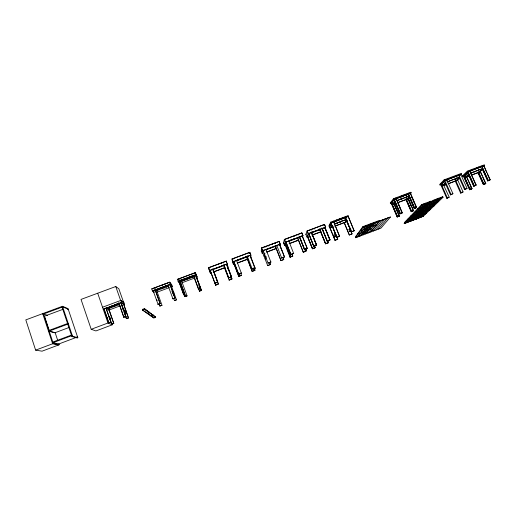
<?xml version="1.0" encoding="UTF-8"?>
<svg xmlns="http://www.w3.org/2000/svg" width="516" height="516" viewBox="0 0 516 516"><rect width="100%" height="100%" fill="white"/><g stroke="black" fill="none" stroke-linecap="round" stroke-linejoin="round"><path stroke-width="0.77" d="M249.176 253.221L249.183 252.666L249.409 253.259M232.065 258.929L233.142 261.818L250.853 255.207L249.783 252.324L232.065 258.929L232.445 261.818M250.802 257.948L250.853 255.085L249.783 252.324M254.407 268.372L254.93 270.39L252.176 271.429L246.635 256.955L248.015 256.439M250.26 255.459L255.065 268.017L252.253 269.075L255.072 267.914L255.039 268.507L254.44 268.733L254.465 268.243M253.537 267.875L254.349 270.513L253.517 268.359M261.257 251.06L261.56 247.932L279.143 241.372L280.227 244.12L279.865 245.726M261.56 247.932L262.638 250.686L262.309 253.756L261.27 250.944M263.225 250.583L262.908 253.421L262.322 253.64M266.03 257.013L265.772 258.884L265.185 259.103L265.514 256.62L266.121 256.394M270.436 264.476L267.662 265.611L270.436 264.476L269.591 262.328M268.062 263.141L270.887 261.98L268.062 263.141L262.947 249.879M275.376 246.338L277.453 245.448M279.117 241.501L261.548 248.054L262.625 250.808L280.201 244.249L279.143 241.372M284.368 239.424L283.548 242.739L284.606 245.423L285.458 242.165L284.368 239.424L301.847 232.903L302.944 235.638L302.434 237.025M282.923 257.323L283.736 259.574L280.994 260.606L275.402 246.216M284.503 256.871L281.671 258.032L284.503 256.871L279.614 244.494M286.019 242.075L285.225 245.081L284.639 245.3L283.574 242.617L284.161 242.397M290.069 257.097L292.804 256.071L290.031 257.213L290.244 256.575L285.135 243.694M291.495 254.349L290.714 255.117L290.934 254.459L286.032 242.101M285.722 243.475L290.83 256.349L290.656 256.878L289.805 254.743M297.609 238.037L299.686 237.147M285.993 242.23L290.895 254.575L293.727 253.408L290.934 254.459M301.796 233.039L284.335 239.553L285.419 242.294L302.898 235.773L301.847 232.903M305.833 234.419L307.168 230.916L324.551 224.434L325.661 227.156L324.938 228.62M307.168 230.916L308.271 233.651L306.91 237.089L305.885 234.29L306.465 234.07M307.542 236.741L308.813 233.561L313.663 246.132L308.426 233.135M305.73 249.118L306.298 250.544L306.014 251.208L303.285 252.234L297.648 237.908M302.266 236.154L307.201 248.454L304.421 249.499L299.248 236.328M304.859 248.622L305.717 250.763L305.478 251.311L299.783 237.108M306.607 248.68L306.362 249.247L307.259 248.331L302.021 235.296M319.868 228.62L319.256 229.949L316.553 230.962L316.321 230.388M319.836 229.736L325.583 243.862L319.604 229.162M307.594 236.876L312.399 248.809L315.237 247.551L314.334 245.313M307.71 230.833L324.551 224.434M312.399 248.809L315.237 247.551M313.663 246.132L316.56 244.842L311.296 231.832M330.795 222.106L328.924 225.795L329.156 226.369L331.033 222.693L333.788 221.661L333.549 221.08L330.795 222.106L331.033 222.693M331.156 223.383L329.872 225.873L330.653 227.775L333.42 226.737M339.534 236.322L333.71 221.809L339.534 236.322L336.78 237.354L330.885 222.976M330.653 227.775L331.943 225.311M331.233 227.556L332.207 225.711M321.823 228.137L327.105 241.088L330.008 239.792L325.009 227.543M325.583 243.862L328.428 242.597L327.518 240.366M327.105 241.088L330.008 239.792M340.367 222.177L341.237 220.867M336.161 235.348L334.555 237.302L333.775 235.393L335.116 233.045M345.475 217.417L351.325 231.897L354.17 230.729L348.216 216.398L345.475 217.417L351.325 231.897M334.555 237.302L336.251 234.406M346.868 217.133L332.065 222.538M348.216 216.398L354.073 230.865M329.227 226.227L334.994 240.327L337.774 239.185L336.251 235.477M336.78 237.354L339.618 236.186M346.991 220.19L345.843 222.099L345.146 220.061L345.926 221.957L334.961 226.053M347.191 220.609L346.417 221.88L334.884 226.195M334.994 240.327L337.774 239.185M351.157 230.175L349.777 231.594L348.99 229.691L350.177 227.866M349.777 231.594L350.97 229.794M344.056 222.402L349.255 234.974L352.035 233.832L350.809 230.871M349.255 234.974L352.035 233.832M361.245 234.883L363.083 234.193L370.533 224.428L370.288 223.847L362.851 226.64L355.389 236.934L355.614 237.476L360.742 235.548M390.451 217.01L363.116 227.272L355.453 237.773L380.976 228.117L390.451 217.01L363.096 227.221M365.838 226.195L358.014 236.805L365.857 226.24L365.592 225.608M368.579 225.163L360.574 235.844L368.598 225.215L368.334 224.583M370.127 224.795L371.075 223.557L373.029 222.822L373.274 223.402M363.135 234.883L371.339 224.183L371.075 223.557M379.518 221.061L370.778 231.955L379.537 221.106L379.273 220.48L373.81 222.531L366.315 232.374L364.47 233.064M374.055 223.112L365.689 233.916L374.074 223.157L373.81 222.531M410.252 193.874L411.168 192.797L410.917 192.223L393.54 198.705L390.27 202.891L390.509 203.452L391.773 202.982M390.509 203.452L393.792 199.279L411.168 192.797M391.199 203.085L392.147 202.401L392.947 204.278L394.276 203.781L399.436 215.836L399.042 216.275L397.146 216.984L391.199 203.085L393.095 202.382M393.856 199.718L396.172 198.505L402.261 212.682L401.848 213.14L399.919 213.869L393.856 199.718L394.43 199.505M394.559 199.337L392.018 202.556L392.824 204.433L395.546 203.414M368.243 232.955L376.809 222.132L376.545 221.506M392.463 202.504L391.45 202.769L397.404 216.694L399.307 215.978L394.147 203.936M395.398 198.912L394.108 199.389L400.184 213.566L402.125 212.837L396.172 198.505M396.694 199.041L397.655 197.834L397.41 197.26M392.824 204.433L394.953 201.775M393.263 204.375L395.101 202.091M400.539 197.602L401.525 196.396L401.274 195.822M400.461 199.318L401.454 198.105M402.454 196.886L403.454 195.674L403.209 195.1M406.292 195.454L407.311 194.235L407.066 193.661M387.729 218.036L378.447 229.117M409.201 195.97L408.917 196.306L414.2 208.509L416.128 207.787L416.573 207.316L410.446 193.184L408.375 194.068L414.496 208.193L416.425 207.471L410.304 193.352L395.998 198.686M405.621 197.815L407.15 196.151M410.014 193.687L410.446 193.184M406.131 199.569L407.73 198.75M409.362 196.396L407.027 199.124L406.221 197.254M409.465 196.725L407.595 198.912L397.694 202.614M397.146 216.984L399.436 215.836M399.919 213.869L402.261 212.682M405.821 199.318L411.175 211.721L413.497 210.554L408.124 198.131M414.2 208.509L416.573 207.316M413.497 210.554L411.175 211.721M460.472 175.053L461.536 174.008L461.278 173.44L444.134 179.839L439.748 184.418L439.993 184.973L442.18 184.16M439.993 184.973L444.786 180.368L446.695 179.658L452.919 193.674L450.468 194.893L444.27 180.91M412.852 220.293L431.524 201.659L431.253 201.034L421.617 204.652L404.357 222.57L404.576 223.086L409.794 221.125M441.612 184.038L444.328 181.226M442.006 184.006L444.611 181.31M437.923 199.15L438.942 198.15L439.213 198.77L419.779 217.688L404.183 223.563L421.888 205.271L421.617 204.652M446.695 179.658L447.178 181.903M410.201 218.797L411.891 217.875M413.529 215.391L415.257 214.443M416.993 211.844L418.766 210.863M420.605 208.148L422.43 207.135M424.378 204.33L425.474 203.201L425.745 203.826L407.653 222.254M445.676 182.58L442.431 185.895L445.734 182.89M440.722 184.593L446.798 198.344L449.191 197.151L443.747 185.405L445.985 184.567M412.51 217.926L413.671 217.204M415.883 214.508L417.076 213.759M419.392 210.941L420.624 210.167M423.055 207.226L424.32 206.426M427.654 203.052L409.388 221.603L427.674 203.104L427.403 202.478M429.576 202.33L411.123 220.945L429.602 202.382L429.325 201.756M431.479 202.001L433.176 200.318L442.78 196.712L443.031 197.286L423.307 216.249L404.163 223.518M458.692 175.298L460.775 174.402L467.045 188.379L464.568 189.604L459.163 177.543L459.537 177.181L458.692 175.298L445.579 180.303L460.401 174.776M414.587 219.642L433.446 200.937L433.176 200.318M455.447 178.981L456.666 177.775M459.833 174.989L460.775 174.402M457.195 180.271L448.056 183.902M456.273 180.832L459.375 177.794M459.395 178.123L457.015 180.445L448.23 183.728M463.942 176.033L462.704 176.498L462.452 175.943L467.348 171.177L484.389 164.823L484.647 165.384L483.473 166.468M462.704 176.498L467.599 171.744L484.647 165.384M464 175.569L463.445 176.111L469.586 189.785L472.024 188.579L466.696 176.724L465.387 177.207L464.561 175.363L464 175.569L470.16 189.282L469.586 189.785M467.399 172.28L469.87 171.009L476.165 184.954L475.565 185.483L473.669 186.192L467.399 172.28L467.967 172.067M464.374 175.543L468.16 171.88M428.286 210.715L429.925 209.128L430.157 209.664M441.69 197.77L442.78 196.712M464.748 175.511L468.728 171.667L467.593 172.092L473.869 186.018L475.765 185.302M468.915 171.596L464.748 175.621L465.303 175.414M469.302 171.222L469.244 170.474M465.387 177.207L468.812 173.937M472.701 170.183L473.288 169.622L473.037 169.061M465.761 177.175L468.805 174.273M466.696 176.724L469.476 175.788M470.695 173.183L470.328 173.26L482.421 168.745L487.884 180.755L489.774 180.045M474.785 169.293L475.184 168.913L474.933 168.351M475.694 168.719L476.823 167.642L477.081 168.21L476.481 168.777M478.364 168.074L478.971 167.5L478.719 166.939M446.798 198.344L449.191 197.151M450.468 194.893L452.919 193.674M480.254 167.365L480.86 166.797L480.609 166.236M481.338 166.61L482.499 165.526L482.757 166.088L482.137 166.662M470.528 173.073L482.628 168.558L482.221 168.932L487.672 180.935L489.561 180.226L490.2 179.684L483.873 165.791L481.776 166.687L488.097 180.574L489.987 179.865M478.119 170.409L479.454 169.267M483.873 165.791L486.659 172.557M482.499 169.396L479.893 171.789L478.197 172.641L483.55 184.444L485.408 183.748M479.338 171.996L482.976 168.655L482.221 168.932M455.17 180.884L460.64 193.139L463.065 191.939L457.576 179.658M464.568 189.604L467.045 188.379M463.065 191.939L460.64 193.139M473.669 186.192L476.165 184.954M477.822 172.421L483.344 184.618L485.814 183.399L480.267 171.177M487.672 180.935L490.2 179.684M485.814 183.399L483.344 184.618M120.344 300.718L120.847 300.409L123.827 302.37L124.524 304.356L123.808 304.511L121.054 302.75L103.239 309.278L104.6 309.981M121.054 302.75L121.557 302.44L124.524 304.356M169.99 284.484L171.673 286.625L172.344 286.49L170.532 284.161L152.439 290.914L169.99 284.484L170.532 284.161L169.796 282.155L151.717 288.895L152.439 290.914L154.116 292.546M179.852 282.878L178.73 281.22L178.052 281.355L196.028 274.647L195.467 274.976L196.596 277.311L197.196 277.092L195.287 272.648L194.887 273.312M366.663 230.201L368.547 229.497M368.747 229.923L371.372 228.936M363.367 232.065L365.244 231.362M420.134 210.663L414.587 212.747L414.348 212.199M425.571 208.683L431.099 206.606M363.238 232.239L357.994 234.212L357.762 233.651M425.474 208.78L430.995 206.703M419.747 211.057L423.43 209.67M434.253 205.723L430.583 207.103L430.344 206.555M412.149 215.282L410.936 215.733L411.168 216.275L416.606 214.23M366.263 233.116L368.83 232.148M418.134 213.837L419.94 213.153M421.746 212.476L427.254 210.347M416.044 214.798L417.85 214.121M426.564 211.018L430.254 209.573L430.022 209.032M413.219 217.655L407.892 219.661L407.666 219.132M414.812 217.172L416.586 216.507M418.263 215.933L423.572 213.934M418.173 216.023L423.475 214.024M412.503 218.378L414.271 217.713M412.142 219.855L413.89 219.197M409.885 221.035L411.62 220.384M414.922 219.248L418.392 217.939M418.302 218.029L414.832 219.332L414.606 218.816M423.404 216.159L419.94 217.462L419.714 216.946M155.651 317.14L144.706 309.219L142.635 309.993L153.8 317.837L155.651 317.14L153.865 318.024L142.706 310.2L142.416 309.381L144.493 308.607L155.374 316.934M265.043 253.633L264.437 253.853L264.127 256.394L264.721 256.175M280.214 247.957L280.814 247.732M69.002 327.505L54.851 332.801L49.607 331.401M122.898 309.768L123.517 309.529L126.001 311.019L125.388 311.245M171.86 291.443L172.473 291.211L173.969 293.049L173.37 293.275M281.304 250.712L281.904 250.486M107.167 317.959L107.792 317.727M172.589 293.456L173.208 293.23L174.692 295.023L174.085 295.249L173.092 294.055M109.972 319.281L110.592 319.049L109.895 317.05L108.489 316.366M333.775 235.393L334.355 235.18M348.99 229.691L349.564 229.478M71.621 335.71L71.898 336.535L77.207 337.974L77.819 337.741L68.028 308.613L62.475 306.285L25.8 319.888L35.63 350.145L53.277 343.521L59.159 344.752L58.889 343.946L53.006 342.688L53.277 343.521M71.898 336.535L72.537 336.297L77.819 337.741M121.241 300.88L123.627 302.447L118.841 288.799L115.752 286.522L81.031 299.403L91.203 329.292L107.973 323.003L112.178 324.835L111.391 322.552M421.869 205.226L443.031 197.286M108.734 322.822L110.946 322.094L108.734 322.822L104.032 309.2M123.75 317.185L125.949 316.469L123.75 317.185L118.745 302.853M160.16 303.627L158.012 304.33L160.16 303.627L155.052 289.424M174.969 298.074L172.847 298.764L174.969 298.074L169.822 283.916M183.67 294.7L184.483 294.746L183.67 294.7L178.762 281.304M227.111 266.121L226.763 264.198L231.542 276.84L228.711 277.905L231.529 276.744L231.613 277.298L231.013 277.524L230.936 277.073M304.472 249.376L307.259 248.331M313.78 245.88L316.56 244.842M351.422 231.761L354.17 230.729M142.706 310.2L144.783 309.419L155.716 317.321M199.879 288.728L200.64 288.786L200.447 288.405L198.408 289.173L200.492 288.496M215.527 282.852L215.662 283.284L215.056 283.51L214.882 282.994L217.733 281.923L214.914 283.084L210.167 270.423L210.98 272.829L210.38 273.054M239.147 273.99L239.185 274.46L238.579 274.686L238.527 274.119L241.359 273.061L238.54 274.222L233.754 261.618L234.058 264.205L233.464 264.424M227.679 267.636L231.807 278.511L231.207 278.737L231.284 279.175L230.381 276.563M238.734 276.376L241.507 275.338L238.74 276.473L238.689 275.925L239.289 275.705L234.316 262.676M254.369 270.042L254.969 269.816M290.244 256.575L290.83 256.349M305.717 250.763L306.298 250.544M179.516 281.749L193.694 276.453L179.458 281.659L184.818 296.287L185.612 296.326L180.265 281.742L180.058 281.433L185.418 296.061M198.802 285.225L200.692 290.327L201.298 290.102L201.479 290.469L199.434 291.134L201.44 290.385M368.946 227.227L370.862 226.511M470.16 189.282L472.024 188.579M325.719 243.617L328.428 242.597M58.579 344.062L76.497 337.335M105.986 307.736L111.643 324.1L113.81 323.39L108.476 307.988L107.238 307.31M126.343 318.578L128.49 317.875L126.343 318.578L124.014 311.928M185.005 296.552L187.069 295.881L185.063 296.629L184.818 296.287M215.572 285.071L218.365 284.026L212.921 269.546L218.391 284.116L215.604 285.161L210.367 271.01M231.877 278.95L229.117 280.091L231.89 279.046L231.807 278.511M252.176 271.326L254.936 270.294M281.026 260.496L283.768 259.464M303.337 252.118L306.065 251.092M371.346 226.589L376.693 224.583M399.178 216.127L397.275 216.843L391.328 202.93L393.218 202.22M413.206 210.857L411.317 211.566L405.957 199.163M111.643 324.1L113.81 323.39M161.985 305.298L159.883 305.988L161.985 305.298L156.496 290.057L155.49 289.025M176.485 299.854L174.408 300.531L176.485 299.854L171.37 285.89M365.85 228.781L360.49 230.794L360.252 230.226M365.915 228.691L367.831 227.975M423.81 206.942L418.147 209.07L417.902 208.503M429.364 204.923L435.111 202.698M423.61 207.148L427.377 205.729M434.788 203.014L438.652 201.498L438.407 200.937L438.542 201.601M59.159 344.752L42.06 351.177L35.63 350.145M112.178 324.835L95.918 330.943L91.203 329.292M102.536 307.239L120.847 300.409L121.557 302.44L103.239 309.278M179.626 283.652L177.317 279.35L195.287 272.648M208.47 267.733L226.292 261.083L227.369 263.973L209.548 270.623L208.47 267.733L209.393 270.423M177.381 279.446L195.332 272.751L197.241 277.182L196.596 277.311M208.503 267.836L226.311 261.193M232.084 259.045L249.783 252.44M180.387 278.724L178.214 279.537L177.317 279.35M461.536 174.008L444.386 180.406L444.134 179.839M333.71 221.809L330.956 222.835L337.696 239.314M459.453 175.014L460.588 174.589M468.921 171.48L467.786 171.905L474.062 185.844L475.965 185.128L469.676 171.196L482.531 166.404M331.988 222.686L344.636 217.965M407.55 194.493L393.985 199.557L400.055 213.714L401.983 212.992L401.061 210.825M472.069 170.422L470.811 170.893L471.392 170.325L471.14 169.764M180.381 280.233L186.405 277.982M188.669 277.137L192.429 275.731M178.117 281.446L196.074 274.744M193.513 276.105L179.291 281.413L179.723 282.059L194.603 276.499M107.889 308.207L109.334 307.665M155.98 290.25L157.483 289.689M165.713 286.619L167.21 286.058M195.874 275.357L196.473 275.131M209.954 270.1L209.361 270.32L210.418 273.151L209.515 270.519L227.35 263.863L227.84 266.643L227.304 265.179M233.019 261.489L232.432 261.709L233.477 264.534L233.129 261.709L250.853 255.085M236.863 260.187L247.919 256.059M462.452 175.943L463.69 175.479M195.287 275.75L195.886 275.525L201.298 290.102M262.638 250.686L280.227 244.12M285.458 242.165L302.944 235.638M308.271 233.651L325.661 227.156M334.349 223.918L346.268 219.468M396.817 200.595L409.24 195.957M447.353 181.729L459.537 177.181M334.271 224.06L346.178 219.616M396.894 200.737L409.098 196.125L414.348 208.348L416.277 207.625L415.051 204.807M441.051 184.251L442.173 183.831M447.404 181.877L459.35 177.362M465.116 175.266L463.813 175.75L469.966 189.449L471.83 188.746L468.702 181.78M123.24 309.716L121.176 303.801L122.524 303.298M155.284 291.069L156.632 290.566M169.764 285.658L171.099 285.161M179.665 281.962L181.722 281.31M330.646 225.589L329.298 226.092L335.071 240.198M339.947 222.112L341.405 221.57M396.765 200.898L398.197 200.363M401.061 199.292L402.499 198.757M405.324 197.699L406.582 197.228M440.883 184.425L442.754 183.722M447.985 181.774L449.475 181.213M464.929 175.446L463.632 175.93L469.773 189.617L471.637 188.914L470.702 186.824M474.217 171.976L475.449 171.518M107.238 307.426L109.089 308.433L111.127 307.671L110.914 307.072M113.359 306.162L113.565 306.762L111.533 307.517L110.321 306.839M112.191 305.575L113.971 306.607L116.003 305.846L114.623 304.556M114.662 304.653L116.41 305.698L118.441 304.937L118.235 304.343M156.109 289.47L157.116 290.502L159.121 289.747L158.909 289.154M158.547 288.56L159.528 289.599L161.534 288.844L161.321 288.257M160.992 287.644L161.94 288.696L163.946 287.947L163.733 287.354M163.424 286.735L164.346 287.799L166.358 287.044L165.243 285.38M165.862 285.832L166.758 286.896L168.764 286.148M219.294 267.282L222.061 266.243L221.841 265.663M236.915 260.703L247.19 256.865M266.095 249.802L268.152 249.035M272.061 247.577L274.796 246.558M288.38 241.482L290.418 240.72L290.192 240.146M297.023 238.25L294.307 239.269L294.075 238.695M311.335 232.91L312.69 232.4L312.457 231.832M313.27 232.187L315.973 231.174M405.189 197.86L406.447 197.389M336.187 223.744L337.529 223.241M108.579 310.2L120.176 305.865M156.883 292.262L169.396 287.586M181.716 282.871L195.113 277.866M443.915 185.231L442.599 185.721L441.78 183.864L441.219 184.077L447.314 197.854M331.304 227.421L332.768 226.872M471.708 174.956L479.138 172.176L478.306 170.338M393.979 204.11L395.417 203.575M397.565 202.769L406.169 199.557M444.321 185.296L445.818 184.741M467.057 176.801L469.289 175.969M471.514 175.137L478.938 172.363M213.289 271.964L224.911 267.623M227.227 266.759L227.82 266.533M237.237 263.018L247.783 259.077M266.811 251.963L276.537 248.331M289.102 243.629L298.77 240.017M306.962 236.96L308.439 236.405M312.135 235.025L321.01 231.71M214.043 271.797L224.931 267.727M237.244 263.128L247.79 259.187M266.798 252.079L276.512 248.448M289.811 243.481L298.725 240.146M312.077 235.154L320.946 231.839M42.905 314.238L62.681 306.897L68.228 309.207L67.615 309.432M62.804 309.381L44.492 316.179L49.181 330.382M123.111 302.524L123.827 302.37M151.717 288.895L169.796 282.155L171.628 284.522L172.344 286.49M58.54 344.985L52.638 343.759L42.705 313.618M47.627 315.405L43.538 313.999L48.968 330.466M109.192 318.391L110.592 319.049M106.825 307.581L108.683 308.587L106.515 309.278L108.554 308.516L113.688 323.332M109.302 306.659L111.127 307.671M111.779 305.73L113.565 306.762M124.227 312.161L126.085 313.244L126.697 313.012L124.233 311.567M114.249 304.808L116.003 305.846M116.719 303.885L118.441 304.937M117.132 303.731L118.848 304.788L118.641 304.188M147.434 312.928L148.492 313.676M151.233 316.037L151.033 315.476L152.214 316.308M156.348 299.538L157.264 300.377M153.142 290.772L154.168 291.779M155.703 289.618L156.709 290.65M158.141 288.708L159.121 289.747M160.586 287.799L161.534 288.844M163.017 286.89L163.946 287.947M165.455 285.98L166.358 287.044M200.692 290.327L200.027 288.425M194.1 276.686L199.479 291.218M195.764 275.267L195.919 275.589M487.323 174.021L489.652 179.136M481.983 166.494L488.304 180.4M151.033 315.476L151.317 316.095M480.067 171.364L482.028 175.672M482.679 177.111L485.608 183.573L483.75 184.27L478.397 172.454M478.596 172.273L483.956 184.096M153.22 315.379L152.936 314.76L153.136 315.321M467.98 171.718L474.262 185.67M467.348 171.177L467.599 171.744M466.819 177.594L468.07 180.387M458.879 175.111L465.135 189.088M455.628 178.807L456.454 180.658M455.886 180.761L461.194 192.642M444.786 180.368L451.01 194.39M440.864 197.435L441.115 198.002L421.578 216.901L421.353 216.385M437.02 198.873L437.291 199.492L418.031 218.294L417.805 217.778M436.42 201.75L436.665 202.304M435.098 199.595L435.369 200.214L416.315 218.99M434.653 202.349L434.898 202.904M434.117 205.078L434.362 205.626L430.686 207.006L430.447 206.458M428.461 210.244L428.228 209.709L428.357 210.341M423.546 203.93L423.817 204.549L405.918 222.906M424.346 213.482L424.571 214.005M422.585 214.146L422.81 214.669L426.332 213.347L426.1 212.818L426.235 213.437L422.72 214.759L422.488 214.237M423.081 215.733L423.307 216.249M421.449 216.294L421.669 216.81M411.381 196.338L412.297 198.454M412.91 199.866L414.438 203.394M408.995 192.945L409.24 193.513M408.517 193.9L414.638 208.038M407.982 198.292L413.348 210.709L411.458 211.418L406.273 199.408M407.846 198.454L411.317 206.484M405.137 194.384L405.382 194.951M406.408 199.247L411.6 211.27M399.345 196.544L399.59 197.112M397.965 203.62L398.894 205.787M399.513 207.226L400.442 209.386M395.475 197.983L395.727 198.557M394.243 199.228L400.319 213.411M393.54 198.705L393.792 199.279M393.85 203.685L398.874 215.417M391.573 202.614L397.533 216.546M384.981 219.01L375.9 230.078M382.253 220.035L373.352 231.039M362.851 226.64L363.116 227.272M346.823 221.254L349.887 228.653M347.965 224.35L348.577 225.834M351.022 231.742L351.944 233.961M344.14 222.261L349.338 234.845M332.601 226.569L335.039 232.503M324.48 224.583L325.59 227.298L308.22 233.787L307.117 231.058M323.887 224.802L324.125 225.382M324.938 227.685L329.937 239.921L327.17 240.959L321.894 227.995M324.874 227.827L329.866 240.056M327.447 240.488L328.357 242.72L325.648 243.739L319.901 229.601M327.383 240.617L328.286 242.843M322.248 228.575L327.241 240.83M313.838 228.549L314.07 229.136M311.071 229.581L311.309 230.168M311.535 232.69L316.495 244.965L313.722 246.009L308.768 233.722M311.477 232.826L316.437 245.094M314.573 246.177L315.179 247.674L312.457 248.693L307.646 236.747M314.515 246.3L315.121 247.79M307.401 235.87L312.515 248.57M299.203 236.463L304.421 249.499M297.835 234.516L298.074 235.103M297.377 237.463L303.285 252.234M294.468 235.773L294.7 236.36M293.494 238.914L293.727 239.489L291.005 240.501L290.772 239.927M287.715 238.295L287.947 238.882M288.812 241.062L293.681 253.524M291.875 253.936L292.765 256.188M284.929 239.334L285.161 239.921M285.554 242.101L290.714 255.117M285.567 244.055L286.98 247.615M287.547 249.041L288.96 252.601M284.98 244.468L290.031 257.213M279.582 244.623L284.471 256.987M282.891 257.439L283.736 259.574M276.821 245.539L281.671 258.032M275.131 242.984L275.363 243.578M275.151 245.758L280.994 260.606M272.338 244.029L272.571 244.616M271.248 247.216L271.474 247.796L268.739 248.815L268.514 248.241M268.346 245.519L268.578 246.106M265.546 246.564L265.779 247.151M266.037 249.563L270.868 262.089M269.578 262.431L270.41 264.579M262.934 253.33L267.662 265.611M250.531 256.839L255.039 268.507M247.164 255.891L252.253 269.075M252.176 271.429L246.635 256.955M236.58 260.561L241.365 273.158M240.675 273.177L241.507 275.434M232.916 259.413L232.684 258.819L232.755 259.348M238.779 274.712L239.327 276.157L239.289 275.705M233.548 261.515L238.579 274.686M233.445 262.173L238.689 275.925M234.058 264.121L238.74 276.473M226.885 264.837L231.613 277.298M227.762 268.127L228.588 270.287M230.781 276.066L231.89 279.046M222.88 262.476L223.105 263.07M223.944 265.282L228.691 277.808M223.686 264.65L228.711 277.905M229.117 280.091L223.647 265.656M221.261 263.076L221.487 263.676M218.429 264.134L218.655 264.727M217.094 267.436L217.313 268.017L214.54 269.055L214.321 268.468M212.766 268.733L217.758 282.013M215.359 282.678L216.172 284.851L216.036 284.432L215.436 284.658L215.604 285.161M209.115 267.611L209.335 268.204M196.312 276.576L201.479 290.469M195.222 274.319L200.64 288.786M193.184 275.08L198.454 289.263M181.664 281.22L187.069 295.881M179.316 280.646L184.483 294.746M179.375 281.078L184.283 294.475M184.47 295.094L185.063 296.629M178.975 281.62L183.87 294.978M169.745 283.826L174.905 297.996M173.608 298.338L174.472 300.609M167.21 283.239L167.429 283.845M167.971 285.335L172.918 298.841M166.545 286.309L166.758 286.896M164.746 284.155L164.965 284.761M164.133 287.206L164.346 287.799M161.876 285.225L162.095 285.832M161.727 288.109L161.94 288.696M159.315 289.005L159.528 289.599M156.903 289.908L157.116 290.502M154.89 287.831L155.11 288.438M155.232 290.089L160.076 303.556M159.096 303.789L159.966 306.059M152.91 290.108L158.096 304.401M150.956 313.315L151.162 313.889M148.892 311.812L149.105 312.399M146.738 310.245L146.95 310.845M144.493 308.607L144.783 309.419M123.576 303.86L128.49 317.875M123.724 304.524L128.381 317.817M115.752 286.522L120.641 300.486M121.202 302.911L125.949 316.469M121.086 302.834L125.833 316.405M125.678 316.424L126.452 318.643M118.867 302.931L123.866 317.25M116.203 305.098L116.41 305.698M113.765 306.014L113.971 306.607M108.882 307.833L109.089 308.433M110.998 321.932L111.766 324.158M106.115 308.42L110.824 322.036M104.161 309.271L108.863 322.881M97.698 293.217L107.973 323.003M77.045 336.451L77.245 337.051M62.475 306.285L72.537 336.297M62.049 307.13L67.544 323.526M67.751 324.145L71.414 335.084M57.682 340.296L55.16 332.685L49.175 331.085L52.8 342.069M153.394 317.14L153.516 317.637M226.292 261.083L226.55 262.502M71.73 334.968L52.477 342.185L52.684 342.811L71.943 335.587L71.73 334.968M336.458 219.997L333.704 221.022L333.942 221.603L336.696 220.577L336.458 219.997M339.36 218.913L336.613 219.939L336.851 220.519L339.599 219.494L339.36 218.913M342.263 217.829L339.515 218.855L339.76 219.435L342.501 218.41L342.263 217.829M345.165 216.746L342.424 217.771L342.663 218.352L345.404 217.326L345.165 216.746M348.068 215.669L345.32 216.688L345.565 217.268L348.306 216.249L348.068 215.669M67.86 323.409L48.652 330.582L48.859 331.201L68.067 324.029L67.86 323.409"/></g></svg>
